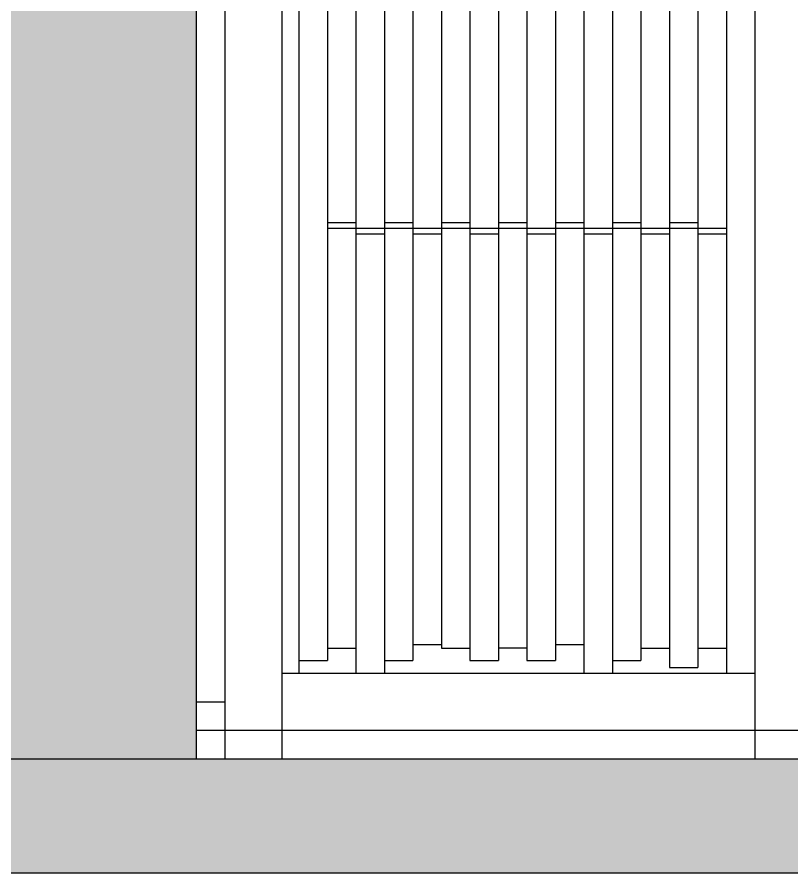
# Model space of a CAD drawing. Header units: millimetres. Extents: x 3409 to 3822, y 896 to 1108.
# Drawn here: x 3452.105 to 3453.464, y 1034.878 to 1036.378 of the extents above; entities that cross this region are included whole.
import ezdxf

# ---------------------------------------------------------------- set-up
doc = ezdxf.new("R2010")
doc.units = ezdxf.units.MM
for name, color, linetype in [('a-epipla', 8, 'Continuous'), ('a-toixoi', 5, 'Continuous'), ('toixoi_provolh', 150, 'Continuous')]:
    doc.layers.add(name, color=color, linetype=linetype)

msp = doc.modelspace()

# ---------------------------------------------------------------- hatches: boundary and pattern name
at = {"layer": 'a-epipla', "true_color": 0xc7c8ca}
h = msp.add_hatch(color=9, dxfattribs=at)
h.dxf.hatch_style = 1
h.paths.add_polyline_path([(3478.5192, 1035.0776), (3412.7192, 1035.0776), (3412.7192, 1034.8776), (3478.5192, 1034.8776)])
at = {"layer": 'toixoi_provolh', "true_color": 0xa7a8aa}
h = msp.add_hatch(color=253, dxfattribs=at)
h.dxf.hatch_style = 1
h.paths.add_polyline_path([(3452.0192, 1038.0776), (3449.0192, 1038.0776), (3449.0192, 1037.6776), (3452.0192, 1037.6776)])
h.paths.add_polyline_path([(3449.0192, 1038.0776), (3448.6192, 1038.0776), (3448.6192, 1035.0776), (3449.0192, 1035.0776)])
h.paths.add_polyline_path([(3455.4192, 1038.0776), (3452.4192, 1038.0776), (3452.4192, 1037.6776), (3455.4192, 1037.6776)])
h.paths.add_polyline_path([(3452.4192, 1038.0776), (3452.0192, 1038.0776), (3452.0192, 1037.6776), (3452.0192, 1035.0776), (3452.4192, 1035.0776)])
h.paths.add_polyline_path([(3458.8192, 1038.0776), (3455.8192, 1038.0776), (3455.8192, 1037.6776), (3458.8192, 1037.6776)])
h.paths.add_polyline_path([(3455.8192, 1038.0776), (3455.4192, 1038.0776), (3455.4192, 1037.6776), (3455.4192, 1035.0776), (3455.8192, 1035.0776)])
h.paths.add_polyline_path([(3459.2192, 1038.0776), (3458.8192, 1038.0776), (3458.8192, 1037.6776), (3458.8192, 1035.0776), (3459.2192, 1035.0776)])

# ---------------------------------------------------------------- linework, layer by layer
at = {"layer": 'a-epipla'}
for p, q in [((3452.4692, 1037.6276), (3452.4692, 1035.1276)), ((3452.5692, 1037.6276), (3452.5692, 1035.0776)), ((3453.3992, 1037.6276), (3453.3992, 1035.0776)), ((3452.5992, 1037.5276), (3452.5992, 1035.2276)), ((3452.6992, 1037.5276), (3452.6992, 1035.2276)), ((3452.7492, 1037.5276), (3452.7492, 1035.2276)), ((3453.0992, 1037.5276), (3453.0992, 1035.2276)), ((3453.1492, 1037.5276), (3453.1492, 1035.2276)), ((3453.3492, 1037.5276), (3453.3492, 1035.2276)), ((3453.2492, 1037.5176), (3453.2492, 1035.2376)), ((3453.2992, 1037.5176), (3453.2992, 1035.2376)), ((3452.6492, 1037.5056), (3452.6492, 1035.2496)), ((3452.7992, 1037.5056), (3452.7992, 1035.2496)), ((3452.8992, 1037.5056), (3452.8992, 1035.2496)), ((3452.9492, 1037.5056), (3452.9492, 1035.2496)), ((3452.9992, 1037.5056), (3452.9992, 1035.2496)), ((3453.0492, 1037.5056), (3453.0492, 1035.2496)), ((3453.1992, 1037.5056), (3453.1992, 1035.2496)), ((3452.8492, 1037.4839), (3452.8492, 1035.2713)), ((3452.6492, 1036.0176), (3452.6992, 1036.0176)), ((3452.7492, 1036.0176), (3452.7992, 1036.0176)), ((3452.8492, 1036.0176), (3452.8992, 1036.0176)), ((3452.9492, 1036.0176), (3452.9992, 1036.0176)), ((3453.0492, 1036.0176), (3453.0992, 1036.0176)), ((3453.1492, 1036.0176), (3453.1992, 1036.0176)), ((3453.2492, 1036.0176), (3453.2992, 1036.0176)), ((3452.6492, 1036.0076), (3453.3492, 1036.0076)), ((3452.6992, 1035.9976), (3452.7492, 1035.9976)), ((3452.7992, 1035.9976), (3452.8492, 1035.9976)), ((3452.8992, 1035.9976), (3452.9492, 1035.9976)), ((3452.9992, 1035.9976), (3453.0492, 1035.9976)), ((3453.0992, 1035.9976), (3453.1492, 1035.9976)), ((3453.1992, 1035.9976), (3453.2492, 1035.9976)), ((3453.2992, 1035.9976), (3453.3492, 1035.9976)), ((3452.7992, 1035.2781), (3452.8492, 1035.2781)), ((3453.0492, 1035.2781), (3453.0992, 1035.2781)), ((3452.6492, 1035.2713), (3452.6992, 1035.2713)), ((3452.8492, 1035.2713), (3452.8992, 1035.2713)), ((3452.9992, 1035.2713), (3452.9492, 1035.2713)), ((3453.1992, 1035.2713), (3453.2492, 1035.2713)), ((3453.2992, 1035.2713), (3453.3492, 1035.2713)), ((3452.5992, 1035.2496), (3452.6492, 1035.2496)), ((3452.7492, 1035.2496), (3452.7992, 1035.2496)), ((3452.8992, 1035.2496), (3452.9492, 1035.2496)), ((3452.9992, 1035.2496), (3453.0492, 1035.2496)), ((3453.1492, 1035.2496), (3453.1992, 1035.2496)), ((3453.2492, 1035.2376), (3453.2992, 1035.2376)), ((3452.5692, 1035.2276), (3453.3992, 1035.2276)), ((3452.4192, 1035.1776), (3452.4692, 1035.1776)), ((3452.4192, 1035.1276), (3452.4692, 1035.1276)), ((3452.4692, 1035.1276), (3455.3692, 1035.1276)), ((3452.4692, 1035.1276), (3452.4692, 1035.0776))]:
    msp.add_line(p, q, dxfattribs=at)
at = {"layer": 'a-toixoi'}
for p, q in [((3412.7192, 1035.0776), (3478.5192, 1035.0776)), ((3412.1192, 1034.8776), (3479.1192, 1034.8776))]:
    msp.add_line(p, q, dxfattribs=at)
at = {"layer": 'toixoi_provolh'}
msp.add_line((3452.4192, 1038.0776), (3452.4192, 1035.0776), dxfattribs=at)

doc.saveas('drawing.dxf')
